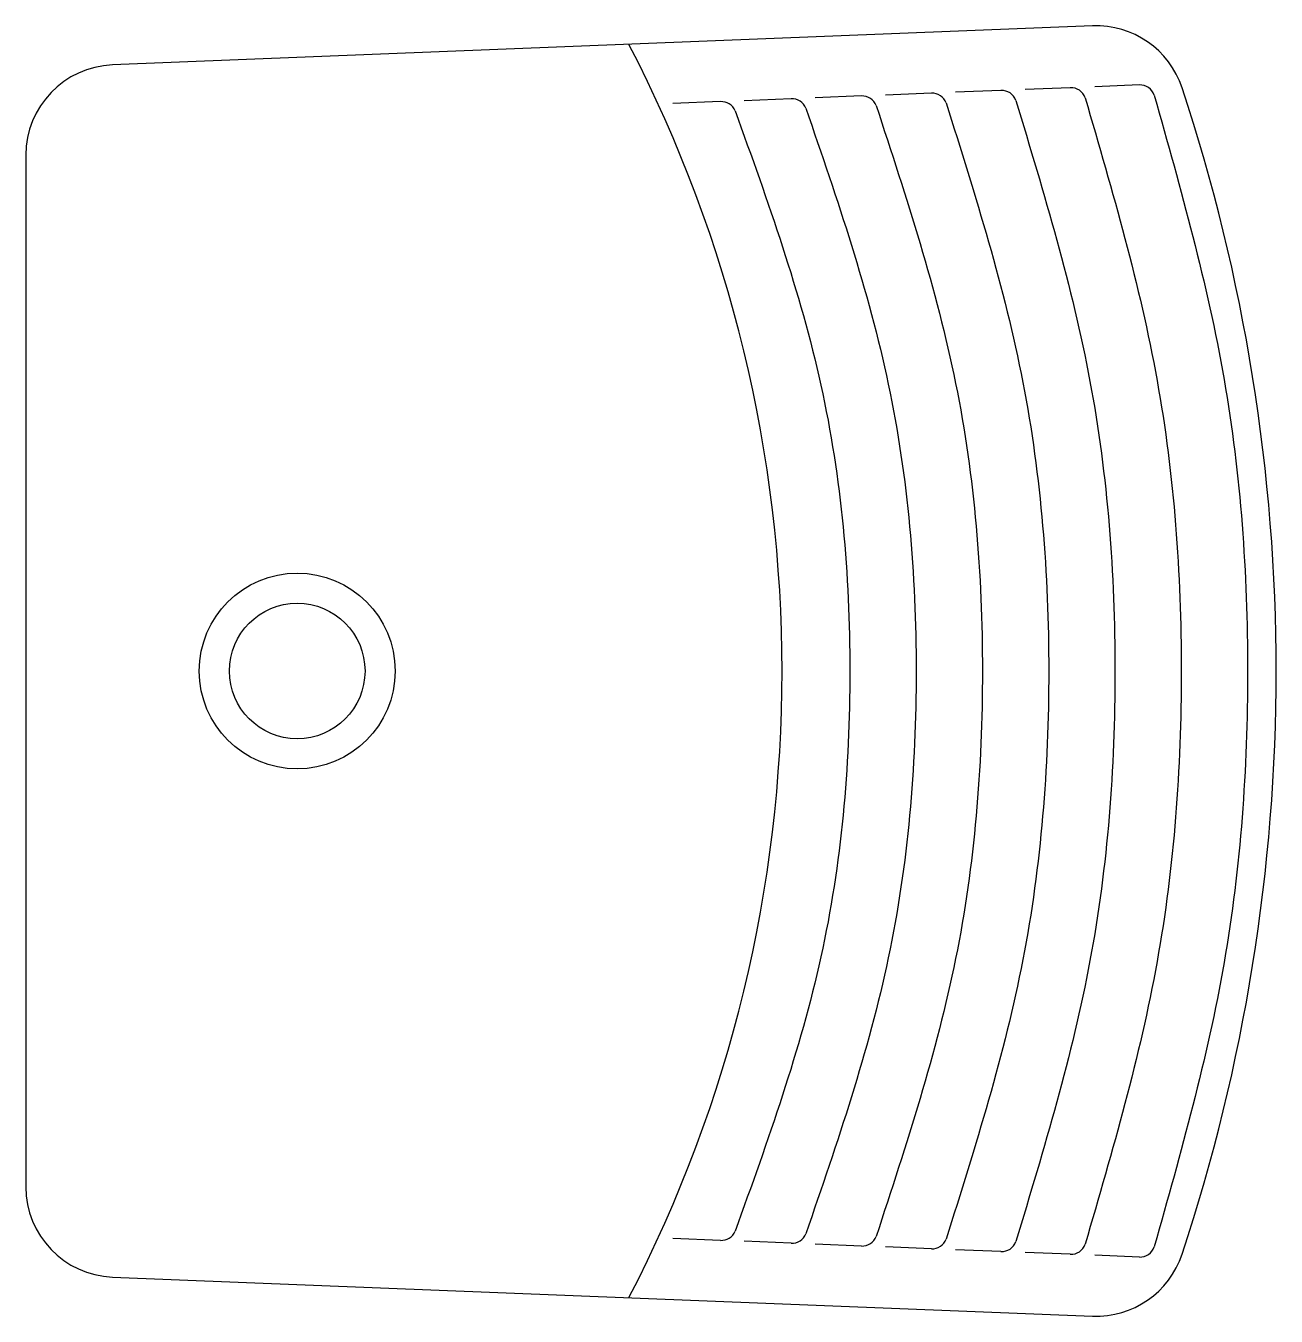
# Model space of a CAD drawing. Header units: millimetres. Extents: x -3044.26 to -3043.845, y 2896.114 to 2896.542.
import ezdxf

# ---------------------------------------------------------------- set-up
doc = ezdxf.new("R2010")
doc.units = ezdxf.units.MM
doc.header["$LTSCALE"] = 10
doc.layers.add('Serviço_Tanques', color=2, linetype='Continuous')

msp = doc.modelspace()

# ---------------------------------------------------------------- linework, layer by layer
at = {"layer": 'Serviço_Tanques', "color": 1}
for p, q in [((-3043.890052804025, 2896.522230268679), (-3043.90486079126, 2896.521639829795)), ((-3044.005565910453, 2896.517624414518), (-3044.021189377151, 2896.517001460021)), ((-3043.982254448099, 2896.51855391247), (-3043.997673236534, 2896.51793911911)), ((-3043.95906171529, 2896.51947867632), (-3043.974300293349, 2896.518871068487)), ((-3043.93597212509, 2896.520399327563), (-3043.95105087693, 2896.519798092482)), ((-3043.912972757743, 2896.521316381351), (-3043.927908840501, 2896.520720834914)), ((-3044.02901510435, 2896.516689424795), (-3044.044872961981, 2896.516057124429)), ((-3044.02901510435, 2896.138726906535), (-3044.044872961981, 2896.139359206902)), ((-3044.005565910453, 2896.137791916813), (-3044.021189377151, 2896.13841487131)), ((-3043.982254448099, 2896.136862418861), (-3043.997673236534, 2896.137477212221)), ((-3043.95906171529, 2896.135937655012), (-3043.974300293349, 2896.136545262843)), ((-3043.93597212509, 2896.135017003768), (-3043.95105087693, 2896.135618238849)), ((-3043.912972757743, 2896.13409994998), (-3043.927908840501, 2896.134695496416)), ((-3043.890052804025, 2896.133186062651), (-3043.90486079126, 2896.133776501535))]:
    msp.add_line(p, q, dxfattribs=at)
msp.add_lwpolyline([(-3044.259630773044, 2896.498880517312), (-3044.259630773044, 2896.156535814019, 0.4025888024584283), (-3044.230826013309, 2896.126559633463), (-3043.905563115117, 2896.113590425729, 0.3342862932628346), (-3043.875892854432, 2896.134123449394, 0.1614904419606861), (-3043.875892854432, 2896.521292881937, 0.3342862932628345), (-3043.905563115117, 2896.541825905601), (-3044.230826013309, 2896.528856697867, 0.4025888024584283)], format="xyb", close=True, dxfattribs=at)
for radius in [0.0325, 0.0225]:
    msp.add_circle((-3044.169552493183, 2896.327708165665), radius, dxfattribs=at)
for centre, radius, start, end in [((-3044.459630773044, 2896.327708165665), 0.451, 332.5382085999984, 27.4617914000016), ((-3043.889853597314, 2896.517234238587), 0.005, 18.41375280504212, 92.28334510001534), ((-3044.005366703742, 2896.512628384425), 0.005, 22.17199539408882, 92.28334510001534), ((-3043.982055241388, 2896.513557882377), 0.005, 21.28379640187172, 92.28334510001534), ((-3043.958862508579, 2896.514482646226), 0.005, 20.47293877096343, 92.28334510001534), ((-3043.935772918379, 2896.515403297471), 0.005, 19.72957436032475, 92.28334510001534), ((-3043.912773551032, 2896.516320351258), 0.005, 19.04548476876926, 92.28334510001534), ((-3044.02881589764, 2896.511693394703), 0.005, 23.14944967982812, 92.28334510001534), ((-3044.02881589764, 2896.143722936628), 0.005, 267.7166548999847, 336.8505503201719), ((-3044.005366703742, 2896.142787946906), 0.005, 267.7166548999847, 337.8280046059112), ((-3043.982055241388, 2896.141858448953), 0.005, 267.7166548999847, 338.7162035981283), ((-3043.958862508579, 2896.140933685104), 0.005, 267.7166548999847, 339.5270612290366), ((-3043.935772918379, 2896.140013033861), 0.005, 267.7166548999847, 340.2704256396752), ((-3043.912773551032, 2896.139095980072), 0.005, 267.7166548999847, 340.9545152312307), ((-3043.889853597314, 2896.138182092744), 0.005, 267.7166548999847, 341.5862471949579)]:
    msp.add_arc(centre, radius, start, end, dxfattribs=at)
for points in [[(-3043.90804725192, 2896.51795194456), (-3043.884167461678, 2896.42415914854), (-3043.87613372843, 2896.327708165665), (-3043.884167461678, 2896.231257182792), (-3043.90804725192, 2896.137464386771)], [(-3043.885109596221, 2896.518813622528), (-3043.861927901271, 2896.42450795909), (-3043.85413372843, 2896.327708165665), (-3043.861927901271, 2896.230908372241), (-3043.885109596221, 2896.136602708803)], [(-3044.024218484917, 2896.513659048859), (-3043.99575272419, 2896.42261361814), (-3043.98613372843, 2896.327708165665), (-3043.99575272419, 2896.232802713192), (-3044.024218484917, 2896.141757282472)], [(-3044.00073642798, 2896.514515325433), (-3043.973370584643, 2896.422887828087), (-3043.96413372843, 2896.327708165665), (-3043.973370584643, 2896.232528503244), (-3044.00073642798, 2896.140901005898)], [(-3043.977396271788, 2896.515372821017), (-3043.951025833843, 2896.423182599196), (-3043.94213372843, 2896.327708165665), (-3043.951025833843, 2896.232233732134), (-3043.977396271788, 2896.140043510314)], [(-3043.954178321128, 2896.516231470951), (-3043.928713157309, 2896.423494478528), (-3043.92013372843, 2896.327708165665), (-3043.928713157309, 2896.231921852802), (-3043.954178321128, 2896.13918486038)], [(-3043.931066436275, 2896.517091203332), (-3043.906428223256, 2896.423820727542), (-3043.89813372843, 2896.327708165665), (-3043.906428223256, 2896.231595603789), (-3043.931066436275, 2896.138325127999)]]:
    msp.add_spline(points, degree=3, dxfattribs=at)

doc.saveas('drawing.dxf')
